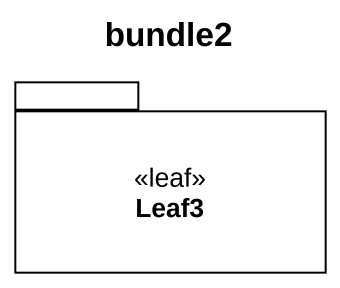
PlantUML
@startuml
title bundle2
package Leaf3 <<leaf>> {
}
@enduml
